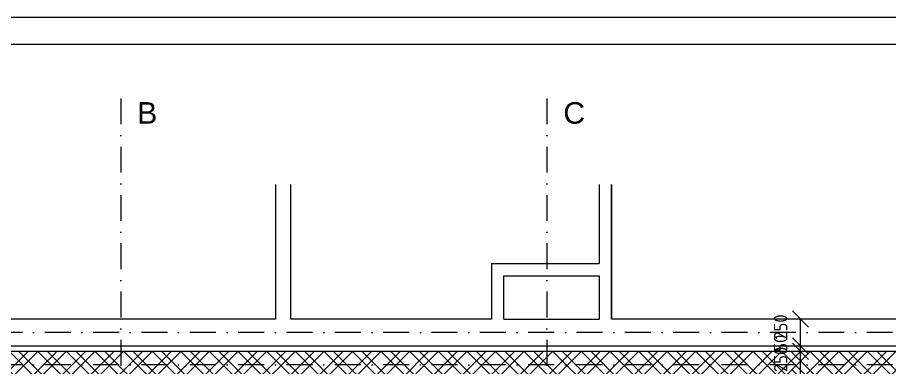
# Model space of a CAD drawing. Extents: x 4511820 to 5180432, y -1526536 to -944957.
# Drawn here: x 4984478 to 4992562, y -1225824 to -1222575 of the extents above; entities that cross this region are included whole.
import ezdxf

# ---------------------------------------------------------------- set-up
doc = ezdxf.new("R2010")
doc.units = 0
doc.header["$MEASUREMENT"] = 0
doc.linetypes.add('BODKOCIARKOVANA_3', pattern=[5.6, 3, -1.3, 0, -1.3])
doc.layers.get('0').update_dxf_attribs({"linetype": 'CONTINUOUS'})
doc.layers.get('Defpoints').update_dxf_attribs({"color": 61, "linetype": 'CONTINUOUS'})
for name, color, linetype in [('KÓTY', 4, 'CONTINUOUS'), ('MÚRY', 1, 'CONTINUOUS'), ('osi', 253, 'CONTINUOUS'), ('TENKÁ', 7, 'CONTINUOUS'), ('ŠRAFY', 82, 'CONTINUOUS')]:
    doc.layers.add(name, color=color, linetype=linetype)
doc.styles.add('styl1', font='arial.ttf')
doc.styles.add('STYLE1', font='isocp.shx')
doc.dimstyles.new('STANDARD-50', dxfattribs={"dimtxt": 125, "dimasz": 150, "dimexe": 10, "dimexo": 200, "dimgap": 20, "dimtad": 1, "dimdsep": 46, "dimlunit": 6, "dimtxsty": 'STYLE1', "dimblk1": 'OBLIQUE', "dimblk2": 'OBLIQUE', "dimsah": 1, "dimcen": 2.5, "dimse1": 1, "dimse2": 1, "dimadec": 0, "dimazin": 0, "dimtfac": 1, "dimtmove": 1, "dimatfit": 3, "dimldrblk": 'OBLIQUE', "dimfxl": 1, "dimtolj": 1, "dimtzin": 0, "dimarcsym": 0})

# ---------------------------------------------------------------- blocks, each defined once
blk = doc.blocks.new('_OBLIQUE')
at = {"color": 0, "linetype": 'ByBlock'}
blk.add_line((-0.5, -0.5), (0.5, 0.5), dxfattribs=at)
blk = doc.blocks.new('*D30680')
at = {"layer": 'Defpoints', "color": 0}
for p in [(4991737, -1225674.2), (4991868.5, -1225674.2), (4991868.5, -1225924.2)]:
    blk.add_point(p, dxfattribs=at)
at = {"layer": 'KÓTY', "color": 0, "lineweight": -2}
blk.add_line((4991737, -1225924.2), (4991737, -1225674.2), dxfattribs=at)
at = {"layer": 'KÓTY', "color": 0, "linetype": 'ByBlock', "lineweight": -2, "xscale": 150, "yscale": 150, "zscale": 150}
for p, rotation in [((4991737, -1225674.2), 90), ((4991737, -1225924.2), 270)]:
    blk.add_blockref('_OBLIQUE', p, dxfattribs=dict(at, rotation=rotation))
at = {"layer": 'KÓTY', "color": 0, "insert": (4991552, -1225748.5), "char_height": 125, "attachment_point": 5, "rotation": 90, "style": 'STYLE1'}
blk.add_mtext('\\A1;250', dxfattribs=at)
blk = doc.blocks.new('*D30681')
at = {"layer": 'Defpoints', "color": 0}
for p in [(4991737, -1225624.2), (4991868.5, -1225624.2), (4991868.5, -1225674.2)]:
    blk.add_point(p, dxfattribs=at)
at = {"layer": 'KÓTY', "color": 0, "lineweight": -2}
blk.add_line((4991737, -1225674.2), (4991737, -1225624.2), dxfattribs=at)
at = {"layer": 'KÓTY', "color": 0, "linetype": 'ByBlock', "lineweight": -2, "xscale": 150, "yscale": 150, "zscale": 150}
for p, rotation in [((4991737, -1225624.2), 90), ((4991737, -1225674.2), 270)]:
    blk.add_blockref('_OBLIQUE', p, dxfattribs=dict(at, rotation=rotation))
at = {"layer": 'KÓTY', "color": 0, "insert": (4991552, -1225598.5), "char_height": 125, "attachment_point": 5, "rotation": 90, "style": 'STYLE1'}
blk.add_mtext('\\A1;50', dxfattribs=at)
blk = doc.blocks.new('*D30682')
at = {"layer": 'Defpoints', "color": 0}
for p in [(4991737, -1225374.2), (4991868.5, -1225374.2), (4991868.5, -1225624.2)]:
    blk.add_point(p, dxfattribs=at)
at = {"layer": 'KÓTY', "color": 0, "lineweight": -2}
blk.add_line((4991737, -1225624.2), (4991737, -1225374.2), dxfattribs=at)
at = {"layer": 'KÓTY', "color": 0, "linetype": 'ByBlock', "lineweight": -2, "xscale": 150, "yscale": 150, "zscale": 150}
for p, rotation in [((4991737, -1225374.2), 90), ((4991737, -1225624.2), 270)]:
    blk.add_blockref('_OBLIQUE', p, dxfattribs=dict(at, rotation=rotation))
at = {"layer": 'KÓTY', "color": 0, "insert": (4991552, -1225448.5), "char_height": 125, "attachment_point": 5, "rotation": 90, "style": 'STYLE1'}
blk.add_mtext('\\A1;250', dxfattribs=at)

msp = doc.modelspace()

# ---------------------------------------------------------------- hatches: boundary and pattern name
at = {"layer": 'ŠRAFY'}
h = msp.add_hatch(dxfattribs=at)
h.set_pattern_fill('ANSI32', color=256, scale=500)
h.set_pattern_definition([(45, (400449.4, -45114.18), (-132.5825215, 132.5825215), []), (45, (400537.78, -45114.18), (-132.5825215, 132.5825215), [])])
h.paths.add_polyline_path([(4980951, -1225674.226), (4980951, -1225924.226), (4993871, -1225924.226), (4993871, -1225674.226), (4980951, -1225674.226)])
h = msp.add_hatch(dxfattribs=at)
h.set_pattern_fill('ANSI32', color=256, scale=500, angle=90)
h.set_pattern_definition([(135, (400449.4, -45114.18), (-132.5825215, -132.5825215), []), (135, (400449.4, -45025.8), (-132.5825215, -132.5825215), [])])
h.paths.add_polyline_path([(4980951, -1225674.226), (4980951, -1225924.226), (4993871, -1225924.226), (4993871, -1225674.226), (4980951, -1225674.226)])

# ---------------------------------------------------------------- linework, layer by layer
at = {"layer": 'MÚRY', "ltscale": 0.25}
for p, q in [((4986871, -1224127.035), (4986871, -1225374.226)), ((4989871, -1224127.035), (4989871, -1224859.226)), ((4989986, -1225374.226), (4989986, -1224127.035)), ((4988871, -1224859.226), (4988871, -1225374.226)), ((4988871, -1224859.226), (4989871, -1224859.226)), ((4988986, -1224974.226), (4989871, -1224974.226)), ((4989871, -1224974.226), (4989871, -1225374.226)), ((4988871, -1225374.226), (4987011, -1225374.226)), ((4988986, -1225374.226), (4989871, -1225374.226)), ((4988986, -1225374.226), (4989871, -1225374.226))]:
    msp.add_line(p, q, dxfattribs=at)
at = {"layer": 'MÚRY'}
for p, q in [((4987011, -1225374.226), (4987011, -1224127.035)), ((4989986, -1224127.035), (4989986, -1225374.226)), ((4988986, -1225374.226), (4988986, -1224974.226)), ((4986871, -1225374.226), (4980951, -1225374.226)), ((4993871, -1225374.226), (4989986, -1225374.226))]:
    msp.add_line(p, q, dxfattribs=at)
at = {"layer": 'osi', "linetype": 'BODKOCIARKOVANA_3', "ltscale": 80}
for p, q in [((4985436, -1223327.035), (4985436, -1260844.226)), ((4989386, -1223327.035), (4989386, -1260844.226)), ((5041881, -1225499.226), (4978211, -1225499.226)), ((5041881, -1225799.226), (4978211, -1225799.226))]:
    msp.add_line(p, q, dxfattribs=at)
at = {"layer": 'TENKÁ', "color": 7}
for p, q in [((5065037, -1222575.281), (4975746, -1222575.281)), ((5064787, -1222825.281), (4975996, -1222825.281))]:
    msp.add_line(p, q, dxfattribs=at)
at = {"layer": 'TENKÁ'}
for p, q in [((4994411, -1225624.226), (4980571, -1225624.226)), ((4994411, -1225674.226), (4980571, -1225674.226))]:
    msp.add_line(p, q, dxfattribs=at)

# ---------------------------------------------------------------- texts
at = {"layer": 'TENKÁ', "ltscale": 0.25, "style": 'styl1'}
for s, p in [('B', (4985588.054, -1223561.535)), ('C', (4989538.054, -1223561.535))]:
    msp.add_text(s, height=200, dxfattribs=at).set_placement(p)

# ---------------------------------------------------------------- dimensions: what is measured, and where the dimension line sits
at = {"layer": 'KÓTY'}
for base, p1, p2, picture, middle in [((4991737, -1225374.226), (4991868.5, -1225624.226), (4991868.5, -1225374.226), '*D30682', (4991552, -1225448.476)), ((4991737, -1225624.226), (4991868.5, -1225674.226), (4991868.5, -1225624.226), '*D30681', (4991552, -1225598.476)), ((4991737, -1225674.226), (4991868.5, -1225924.226), (4991868.5, -1225674.226), '*D30680', (4991552, -1225748.476))]:
    dim = msp.add_linear_dim(base=base, p1=p1, p2=p2, angle=90, dimstyle='STANDARD-50', dxfattribs=at)
    dim.commit()
    dim.dimension.update_dxf_attribs({"geometry": picture, "text_midpoint": middle})

doc.saveas('drawing.dxf')
